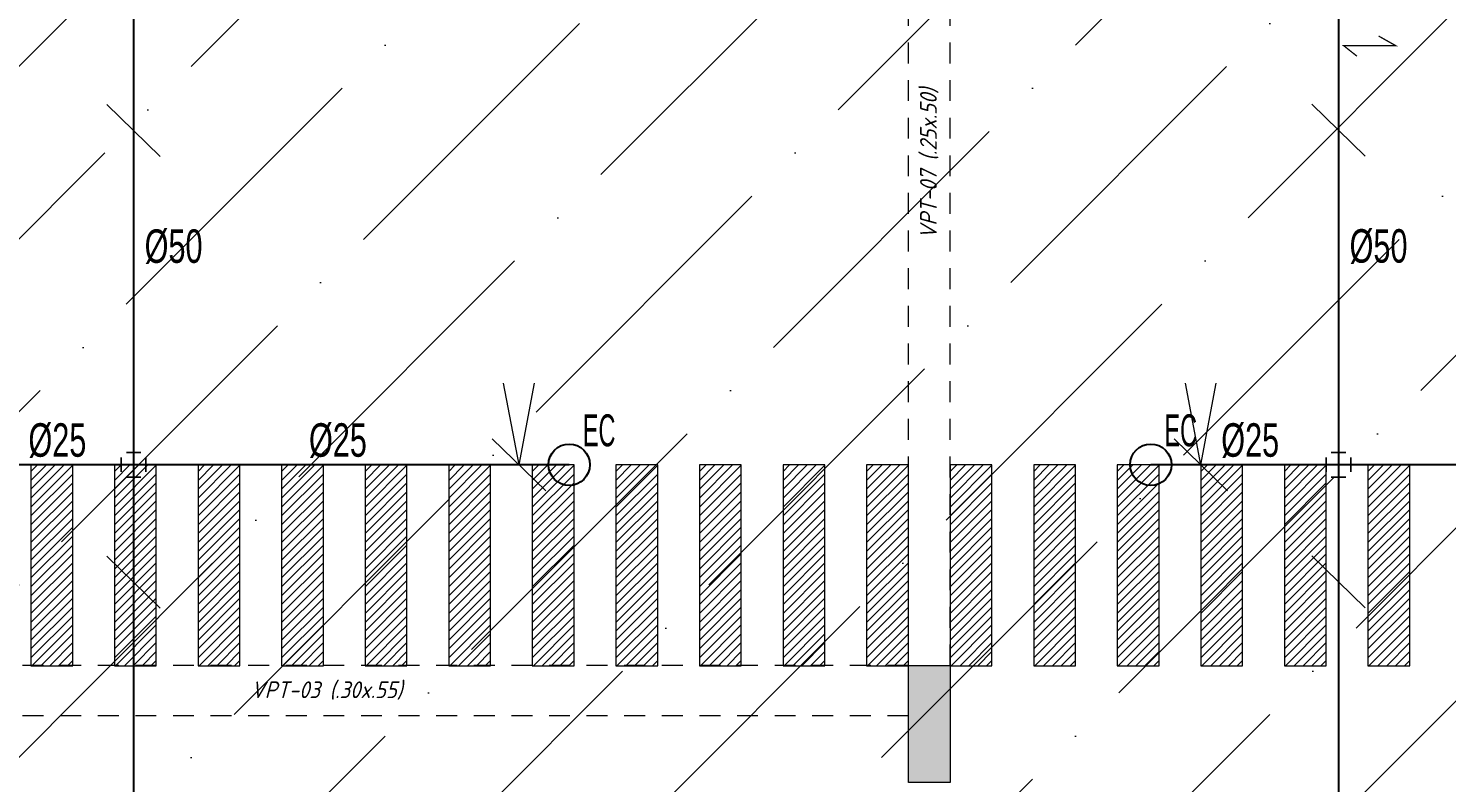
# Model space of a CAD drawing. Header units: millimetres. Extents: x 2085 to 2829, y 1352 to 1631.
# Drawn here: x 2205.12 to 2213.61, y 1447.39 to 1451.9 of the extents above; entities that cross this region are included whole.
import ezdxf
from ezdxf.enums import TextEntityAlignment as Align

# ---------------------------------------------------------------- set-up
doc = ezdxf.new("R2010")
doc.units = ezdxf.units.MM
doc.linetypes.add('HIDDEN', pattern=[0.375, 0.25, -0.125])
doc.linetypes.add('HIDDEN2', pattern=[0.1875, 0.125, -0.0625])
doc.layers.get('0').update_dxf_attribs({"color": 251, "lineweight": 9})
for name, color, linetype, lineweight in [('000 SOS 911 - ACCESORIOS ACI', 3, 'Continuous', 20), ('000 SOS 911 ROCIADORES', 5, 'Continuous', 25), ('000 SOS 911 SOPORTES ACI', 3, 'Continuous', 25), ('000 SOS 911 TEXTOS ACI', 7, 'Continuous', 9), ('000 SOS 911 TUBERIA ACI', 3, 'Continuous', 25), ('A-ESTRUCTURA-HATCH', 251, 'Continuous', 13), ('A-ESTRUCTURA-PLACAS', 251, 'Continuous', 13), ('A-ESTRUCTURA-VIGAS', 251, 'HIDDEN2', 13), ('A-MUROS', 251, 'Continuous', 9), ('CIRCULACION PEATONAL', 251, 'Continuous', 13)]:
    doc.layers.add(name, color=color, linetype=linetype, lineweight=lineweight)
doc.layers.add('A_50_Vigas Chata', color=251, linetype='HIDDEN', lineweight=13, plot=False)
doc.styles.add('APPIA -TEXTOS-GENERALES', font='isocp.shx', dxfattribs={"oblique": 15})
doc.styles.add('PIPE', font='ARIALN.TTF', dxfattribs={"width": 0.8})

# ---------------------------------------------------------------- blocks, each defined once
blk = doc.blocks.new('EST P2')
at = {"layer": 'A-ESTRUCTURA-HATCH'}
h = blk.add_hatch(color=256, dxfattribs=at)
h.dxf.hatch_style = 1
h.paths.add_polyline_path([(-3.56, -6.15), (-3.31, -6.15), (-3.31, -6.85), (-3.56, -6.85)])
h.paths.add_polyline_path([(-3.56, 0.55), (-3.31, 0.55), (-3.31, -0.15), (-3.56, -0.15)])
h.paths.add_polyline_path([(-3.86, -6.15), (-3.61, -6.15), (-3.61, -6.85), (-3.86, -6.85)])
h.paths.add_polyline_path([(-3.86, 0.55), (-3.61, 0.55), (-3.61, -0.15), (-3.86, -0.15)])
h.paths.add_polyline_path([(-11.07, -6.15), (-10.82, -6.15), (-10.82, -6.85), (-11.07, -6.85)])
h.paths.add_polyline_path([(-11.07, 0.55), (-10.82, 0.55), (-10.82, -0.15), (-11.07, -0.15)])
h.paths.add_polyline_path([(-18.28, -6.15), (-18.03, -6.15), (-18.03, -6.85), (-18.28, -6.85)])
h.paths.add_polyline_path([(-18.28, 0.55), (-18.03, 0.55), (-18.03, -0.15), (-18.28, -0.15)])
h.paths.add_polyline_path([(-25.49, -6.15), (-25.24, -6.15), (-25.24, -6.85), (-25.49, -6.85)])
h.paths.add_polyline_path([(-25.49, 0.55), (-25.24, 0.55), (-25.24, -0.15), (-25.49, -0.15)])
h.paths.add_polyline_path([(-32.7, -6.15), (-32.45, -6.15), (-32.45, -6.85), (-32.7, -6.85)])
h.paths.add_polyline_path([(-32.7, 0.55), (-32.45, 0.55), (-32.45, -0.15), (-32.7, -0.15)])
h.paths.add_polyline_path([(-39.91, -6.15), (-39.66, -6.15), (-39.66, -6.85), (-39.91, -6.85)])
h.paths.add_polyline_path([(-39.91, 0.55), (-39.66, 0.55), (-39.66, -0.15), (-39.91, -0.15)])
h.paths.add_polyline_path([(3.65, -6.15), (3.9, -6.15), (3.9, -6.85), (3.65, -6.85)])
h.paths.add_polyline_path([(3.6264, 0.55), (3.9, 0.55), (3.9, -0.15), (3.6264, -0.15)])
h.paths.add_polyline_path([(42.79, -6.15), (43.04, -6.15), (43.04, -6.85), (42.79, -6.85)])
h.paths.add_polyline_path([(42.79, 0.55), (43.04, 0.55), (43.04, -0.15), (42.79, -0.15)])
h.paths.add_polyline_path([(35.58, -6.15), (35.83, -6.15), (35.83, -6.85), (35.58, -6.85)])
h.paths.add_polyline_path([(35.58, 0.55), (35.83, 0.55), (35.83, -0.15), (35.58, -0.15)])
h.paths.add_polyline_path([(35.28, -6.15), (35.53, -6.15), (35.53, -6.85), (35.28, -6.85)])
h.paths.add_polyline_path([(35.28, 0.55), (35.53, 0.55), (35.53, -0.15), (35.28, -0.15)])
h.paths.add_polyline_path([(30.28, -6.15), (30.53, -6.15), (30.53, -6.85), (30.28, -6.85)])
h.paths.add_polyline_path([(30.28, 0.55), (30.53, 0.55), (30.53, -0.15), (30.28, -0.15)])
h.paths.add_polyline_path([(23.07, -6.15), (23.32, -6.15), (23.32, -6.85), (23.07, -6.85)])
h.paths.add_polyline_path([(23.07, 0.55), (23.32, 0.55), (23.32, -0.15), (23.07, -0.15)])
h.paths.add_polyline_path([(18.07, -6.15), (18.32, -6.15), (18.32, -6.85), (18.07, -6.85)])
h.paths.add_polyline_path([(18.07, 0.55), (18.32, 0.55), (18.32, -0.15), (18.07, -0.15)])
h.paths.add_polyline_path([(10.86, -6.15), (11.11, -6.15), (11.11, -6.85), (10.86, -6.85)])
h.paths.add_polyline_path([(10.86, 0.55), (11.11, 0.55), (11.11, -0.15), (10.86, -0.15)])
h.paths.add_polyline_path([(71.63, -6.15), (71.88, -6.15), (71.88, -6.85), (71.63, -6.85)])
h.paths.add_polyline_path([(64.42, -6.15), (64.67, -6.15), (64.67, -6.85), (64.42, -6.85)])
h.paths.add_polyline_path([(57.21, -6.15), (57.46, -6.15), (57.46, -6.85), (57.21, -6.85)])
h.paths.add_polyline_path([(50, -6.15), (50.25, -6.15), (50.25, -6.85), (50, -6.85)])
at = {"layer": 'A-ESTRUCTURA-PLACAS'}
blk.add_lwpolyline([(50, -6.15), (50.25, -6.15), (50.25, -6.85), (50, -6.85)], close=True, dxfattribs=at)
at = {"layer": 'A-ESTRUCTURA-VIGAS'}
for points in [[(50, -6.15), (50, -0.15)], [(50.25, -6.15), (50.25, -0.15)], [(50, -6.15), (43.04, -6.15)], [(50, -6.45), (43.04, -6.45)]]:
    blk.add_lwpolyline(points, dxfattribs=at)
at = {"layer": 'A_50_Vigas Chata', "insert": (50.125, -3.1498), "char_height": 0.1, "attachment_point": 5, "rotation": 90, "style": 'APPIA -TEXTOS-GENERALES'}
blk.add_mtext('VPT-07 (.25x.50)', dxfattribs=at)
at = {"layer": 'A_50_Vigas Chata', "insert": (46.52, -6.2998), "char_height": 0.1, "attachment_point": 5, "style": 'APPIA -TEXTOS-GENERALES'}
blk.add_mtext('VPT-03 (.30x.55)', dxfattribs=at)
blk = doc.blocks.new('*U112')
at = {"layer": 'CIRCULACION PEATONAL'}
h = blk.add_hatch(dxfattribs=at)
h.set_pattern_fill('ANSI31', color=256, scale=0.3)
h.set_pattern_definition([(45, (17.250368, 0), (-0.0265165, 0.0265165), [])])
h.paths.add_polyline_path([(17.5474, 0.2275), (17.2974, 0.2275), (17.2974, -0.9725), (17.5474, -0.9725)])
h = blk.add_hatch(dxfattribs=at)
h.set_pattern_fill('ANSI31', color=256, scale=0.3)
h.set_pattern_definition([(45, (17.750368, 0), (-0.0265165, 0.0265165), [])])
h.paths.add_polyline_path([(18.0474, 0.2275), (17.7974, 0.2275), (17.7974, -0.9725), (18.0474, -0.9725)])
h = blk.add_hatch(dxfattribs=at)
h.set_pattern_fill('ANSI31', color=256, scale=0.3)
h.set_pattern_definition([(45, (18.250368, 0), (-0.0265165, 0.0265165), [])])
h.paths.add_polyline_path([(18.5474, 0.2275), (18.2974, 0.2275), (18.2974, -0.9725), (18.5474, -0.9725)])
h = blk.add_hatch(dxfattribs=at)
h.set_pattern_fill('ANSI31', color=256, scale=0.3)
h.set_pattern_definition([(45, (18.750368, 0), (-0.0265165, 0.0265165), [])])
h.paths.add_polyline_path([(19.0474, 0.2275), (18.7974, 0.2275), (18.7974, -0.9725), (19.0474, -0.9725)])
h = blk.add_hatch(dxfattribs=at)
h.set_pattern_fill('ANSI31', color=256, scale=0.3)
h.set_pattern_definition([(45, (19.250368, 0), (-0.0265165, 0.0265165), [])])
h.paths.add_polyline_path([(19.5474, 0.2275), (19.2974, 0.2275), (19.2974, -0.9725), (19.5474, -0.9725)])
h = blk.add_hatch(dxfattribs=at)
h.set_pattern_fill('ANSI31', color=256, scale=0.3)
h.set_pattern_definition([(45, (19.750368, 0), (-0.0265165, 0.0265165), [])])
h.paths.add_polyline_path([(20.0474, 0.2275), (19.7974, 0.2275), (19.7974, -0.9725), (20.0474, -0.9725)])
h = blk.add_hatch(dxfattribs=at)
h.set_pattern_fill('ANSI31', color=256, scale=0.3)
h.set_pattern_definition([(45, (20.250368, 0), (-0.0265165, 0.0265165), [])])
h.paths.add_polyline_path([(20.5474, 0.2275), (20.2974, 0.2275), (20.2974, -0.9725), (20.5474, -0.9725)])
h = blk.add_hatch(dxfattribs=at)
h.set_pattern_fill('ANSI31', color=256, scale=0.3)
h.set_pattern_definition([(45, (20.750368, 0), (-0.0265165, 0.0265165), [])])
h.paths.add_polyline_path([(21.0474, 0.2275), (20.7974, 0.2275), (20.7974, -0.9725), (21.0474, -0.9725)])
h = blk.add_hatch(dxfattribs=at)
h.set_pattern_fill('ANSI31', color=256, scale=0.3)
h.set_pattern_definition([(45, (21.250368, 0), (-0.0265165, 0.0265165), [])])
h.paths.add_polyline_path([(21.5474, 0.2275), (21.2974, 0.2275), (21.2974, -0.9725), (21.5474, -0.9725)])
h = blk.add_hatch(dxfattribs=at)
h.set_pattern_fill('ANSI31', color=256, scale=0.3)
h.set_pattern_definition([(45, (21.750368, 0), (-0.0265165, 0.0265165), [])])
h.paths.add_polyline_path([(22.0474, 0.2275), (21.7974, 0.2275), (21.7974, -0.9725), (22.0474, -0.9725)])
h = blk.add_hatch(dxfattribs=at)
h.set_pattern_fill('ANSI31', color=256, scale=0.3)
h.set_pattern_definition([(45, (22.250368, 0), (-0.0265165, 0.0265165), [])])
h.paths.add_polyline_path([(22.5474, 0.2275), (22.2974, 0.2275), (22.2974, -0.9725), (22.5474, -0.9725)])
h = blk.add_hatch(dxfattribs=at)
h.set_pattern_fill('ANSI31', color=256, scale=0.3)
h.set_pattern_definition([(45, (22.750368, 0), (-0.0265165, 0.0265165), [])])
h.paths.add_polyline_path([(23.0474, 0.2275), (22.7974, 0.2275), (22.7974, -0.9725), (23.0474, -0.9725)])
h = blk.add_hatch(dxfattribs=at)
h.set_pattern_fill('ANSI31', color=256, scale=0.3)
h.set_pattern_definition([(45, (23.250368, 0), (-0.0265165, 0.0265165), [])])
h.paths.add_polyline_path([(23.5474, 0.2275), (23.2974, 0.2275), (23.2974, -0.9725), (23.5474, -0.9725)])
h = blk.add_hatch(dxfattribs=at)
h.set_pattern_fill('ANSI31', color=256, scale=0.3)
h.set_pattern_definition([(45, (23.750368, 0), (-0.0265165, 0.0265165), [])])
h.paths.add_polyline_path([(24.0474, 0.2275), (23.7974, 0.2275), (23.7974, -0.9725), (24.0474, -0.9725)])
h = blk.add_hatch(dxfattribs=at)
h.set_pattern_fill('ANSI31', color=256, scale=0.3)
h.set_pattern_definition([(45, (24.250368, 0), (-0.0265165, 0.0265165), [])])
h.paths.add_polyline_path([(24.5474, 0.2275), (24.2974, 0.2275), (24.2974, -0.9725), (24.5474, -0.9725)])
h = blk.add_hatch(dxfattribs=at)
h.set_pattern_fill('ANSI31', color=256, scale=0.3)
h.set_pattern_definition([(45, (24.750368, 0), (-0.0265165, 0.0265165), [])])
h.paths.add_polyline_path([(25.0474, 0.2275), (24.7974, 0.2275), (24.7974, -0.9725), (25.0474, -0.9725)])
h = blk.add_hatch(dxfattribs=at)
h.set_pattern_fill('ANSI31', color=256, scale=0.3)
h.set_pattern_definition([(45, (25.250368, 0), (-0.0265165, 0.0265165), [])])
h.paths.add_polyline_path([(25.5474, 0.2275), (25.2974, 0.2275), (25.2974, -0.9725), (25.5474, -0.9725)])
for points in [[(17.2974, -0.9725), (17.5474, -0.9725), (17.5474, 0.2275), (17.2974, 0.2275)], [(17.7974, -0.9725), (18.0474, -0.9725), (18.0474, 0.2275), (17.7974, 0.2275)], [(18.2974, -0.9725), (18.5474, -0.9725), (18.5474, 0.2275), (18.2974, 0.2275)], [(18.7974, -0.9725), (19.0474, -0.9725), (19.0474, 0.2275), (18.7974, 0.2275)], [(19.2974, -0.9725), (19.5474, -0.9725), (19.5474, 0.2275), (19.2974, 0.2275)], [(19.7974, -0.9725), (20.0474, -0.9725), (20.0474, 0.2275), (19.7974, 0.2275)], [(20.2974, -0.9725), (20.5474, -0.9725), (20.5474, 0.2275), (20.2974, 0.2275)], [(20.7974, -0.9725), (21.0474, -0.9725), (21.0474, 0.2275), (20.7974, 0.2275)], [(21.2974, -0.9725), (21.5474, -0.9725), (21.5474, 0.2275), (21.2974, 0.2275)], [(21.7974, -0.9725), (22.0474, -0.9725), (22.0474, 0.2275), (21.7974, 0.2275)], [(22.2974, -0.9725), (22.5474, -0.9725), (22.5474, 0.2275), (22.2974, 0.2275)], [(22.7974, -0.9725), (23.0474, -0.9725), (23.0474, 0.2275), (22.7974, 0.2275)], [(23.2974, -0.9725), (23.5474, -0.9725), (23.5474, 0.2275), (23.2974, 0.2275)], [(23.7974, -0.9725), (24.0474, -0.9725), (24.0474, 0.2275), (23.7974, 0.2275)], [(24.2974, -0.9725), (24.5474, -0.9725), (24.5474, 0.2275), (24.2974, 0.2275)], [(24.7974, -0.9725), (25.0474, -0.9725), (25.0474, 0.2275), (24.7974, 0.2275)], [(25.2974, -0.9725), (25.5474, -0.9725), (25.5474, 0.2275), (25.2974, 0.2275)]]:
    blk.add_lwpolyline(points, close=True, dxfattribs=at)

msp = doc.modelspace()

# ---------------------------------------------------------------- hatches: boundary and pattern name
h = msp.add_hatch()
h.set_pattern_fill('ANSI36', color=4, scale=0.23)
h.set_pattern_definition([(45, (-12.33495, -80), (0.38727355, 1.420003), [1.825625, -0.365125, 0, -0.365125])])
h.paths.add_polyline_path([(2232.2706, 1459.2879), (2183.5856, 1459.2879), (2183.5856, 1442.8378), (2232.2706, 1442.8378)])

# ---------------------------------------------------------------- linework, layer by layer
at = {"layer": '000 SOS 911 - ACCESORIOS ACI', "color": 8}
for p, q in [((2205.9141, 1451.1312), (2205.5937, 1451.4421)), ((2213.1241, 1451.1324), (2212.8037, 1451.4433)), ((2208.0606, 1449.2879), (2207.9684, 1449.7752)), ((2208.0606, 1449.2879), (2208.1528, 1449.7752)), ((2212.1406, 1449.2879), (2212.0484, 1449.7752)), ((2212.1406, 1449.2879), (2212.2328, 1449.7752)), ((2208.2207, 1449.1325), (2207.9004, 1449.4434)), ((2212.3007, 1449.1325), (2211.9804, 1449.4434)), ((2205.6801, 1449.2449), (2205.6801, 1449.3309)), ((2205.6801, 1449.3309), (2205.6801, 1449.2449)), ((2205.6801, 1449.2879), (2205.7539, 1449.2879)), ((2205.6801, 1449.2879), (2205.7539, 1449.2879)), ((2205.7109, 1449.3618), (2205.7969, 1449.3618)), ((2205.7969, 1449.3618), (2205.7109, 1449.3618)), ((2205.7539, 1449.3618), (2205.7539, 1449.2879)), ((2205.7539, 1449.3618), (2205.7539, 1449.2879)), ((2205.8277, 1449.2879), (2205.7539, 1449.2879)), ((2205.7539, 1449.214), (2205.7539, 1449.2879)), ((2205.7539, 1449.214), (2205.7539, 1449.2879)), ((2205.8277, 1449.2879), (2205.7539, 1449.2879)), ((2205.8277, 1449.2449), (2205.8277, 1449.3309)), ((2205.8277, 1449.3309), (2205.8277, 1449.2449)), ((2212.8901, 1449.2449), (2212.8901, 1449.3309)), ((2212.8901, 1449.3309), (2212.8901, 1449.2449)), ((2212.8901, 1449.2879), (2212.9639, 1449.2879)), ((2212.8901, 1449.2879), (2212.9639, 1449.2879)), ((2212.9209, 1449.3618), (2213.0069, 1449.3618)), ((2213.0069, 1449.3618), (2212.9209, 1449.3618)), ((2212.9639, 1449.3618), (2212.9639, 1449.2879)), ((2212.9639, 1449.3618), (2212.9639, 1449.2879)), ((2213.0377, 1449.2879), (2212.9639, 1449.2879)), ((2212.9639, 1449.214), (2212.9639, 1449.2879)), ((2212.9639, 1449.214), (2212.9639, 1449.2879)), ((2213.0377, 1449.2879), (2212.9639, 1449.2879)), ((2213.0377, 1449.2449), (2213.0377, 1449.3309)), ((2213.0377, 1449.3309), (2213.0377, 1449.2449)), ((2205.7109, 1449.214), (2205.7969, 1449.214)), ((2205.7969, 1449.214), (2205.7109, 1449.214)), ((2212.9209, 1449.214), (2213.0069, 1449.214)), ((2213.0069, 1449.214), (2212.9209, 1449.214)), ((2205.9141, 1448.4312), (2205.5937, 1448.7421)), ((2213.1241, 1448.4324), (2212.8037, 1448.7433))]:
    msp.add_line(p, q, dxfattribs=at)
at = {"layer": '000 SOS 911 ROCIADORES', "color": 8}
for centre in [(2208.3606, 1449.2879), (2208.3606, 1449.2879), (2211.8406, 1449.2879), (2211.8406, 1449.2879)]:
    msp.add_circle(centre, 0.1238, dxfattribs=at)
at = {"layer": '000 SOS 911 SOPORTES ACI', "color": 8, "const_width": 0.00769}
msp.add_lwpolyline([(2213.2038, 1451.8508), (2213.3055, 1451.7936), (2212.9941, 1451.7936), (2213.0742, 1451.7304)], dxfattribs=at)
at = {"layer": '000 SOS 911 TUBERIA ACI', "color": 8}
for points in [[(2205.7539, 1457.1379), (2205.7539, 1444.9879)], [(2212.9639, 1452.0936), (2212.9639, 1444.9879)], [(2208.3606, 1449.2879), (2204.6306, 1449.2879)], [(2215.5706, 1449.2879), (2211.8406, 1449.2879)]]:
    msp.add_lwpolyline(points, dxfattribs=at)
at = {"layer": 'A-MUROS', "color": 8}
msp.add_lwpolyline([(2210.3902, 1448.0875), (2210.6402, 1448.0875), (2210.6402, 1447.3875), (2210.3902, 1447.3875)], close=True, dxfattribs=at)

# ---------------------------------------------------------------- block references
msp.add_blockref('EST P2', (2160.3902, 1454.2375))
at = {"rotation": 180.0005141974605}
msp.add_blockref('*U112', (2230.6875, 1448.3142), dxfattribs=at)

# ---------------------------------------------------------------- texts
at = {"layer": '000 SOS 911 ROCIADORES', "color": 8, "style": 'PIPE', "width": 0.641273}
for p, p2 in [((2208.4426, 1449.398), (2208.6375, 1449.398)), ((2208.4426, 1449.398), (2208.6375, 1449.398)), ((2211.9226, 1449.398), (2212.1175, 1449.398)), ((2211.9226, 1449.398), (2212.1175, 1449.398))]:
    msp.add_text('EC', height=0.191, dxfattribs=at).set_placement(p, p2, align=Align.FIT)
at = {"layer": '000 SOS 911 TEXTOS ACI', "color": 8, "char_height": 0.2, "attachment_point": 1, "style": 'PIPE'}
for s, insert in [('%%C50', (2205.8202, 1450.6948, 0.0001)), ('%%C50', (2213.0302, 1450.6959, 0.0001)), ('%%C25', (2205.1251, 1449.5357, 0.0001)), ('%%C25', (2206.8036, 1449.5357, 0.0001)), ('%%C25', (2212.2622, 1449.5357, 0.0001))]:
    msp.add_mtext_dynamic_manual_height_columns(s, width=0.550995, gutter_width=1.9152, heights=[0.0124], dxfattribs=dict(at, insert=insert))

doc.saveas('drawing.dxf')
